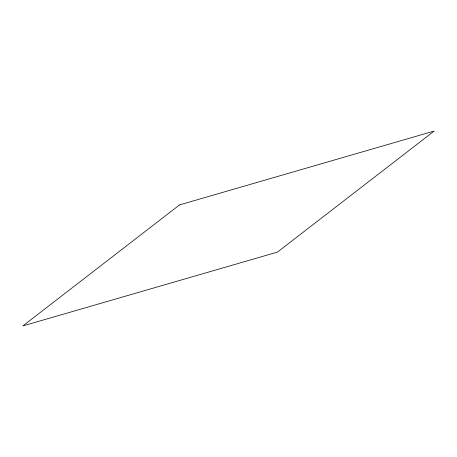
<?xml version="1.0" encoding="UTF-8"?>
<svg xmlns="http://www.w3.org/2000/svg" width="457" height="457" viewBox="0 0 457 457"><rect width="100%" height="100%" fill="white"/><g stroke="black" fill="none" stroke-linecap="round" stroke-linejoin="round"><path stroke-width="0.69" d="M179.555 204.896L22.85 325.927L277.445 252.104L434.15 131.073L179.555 204.896"/></g></svg>
